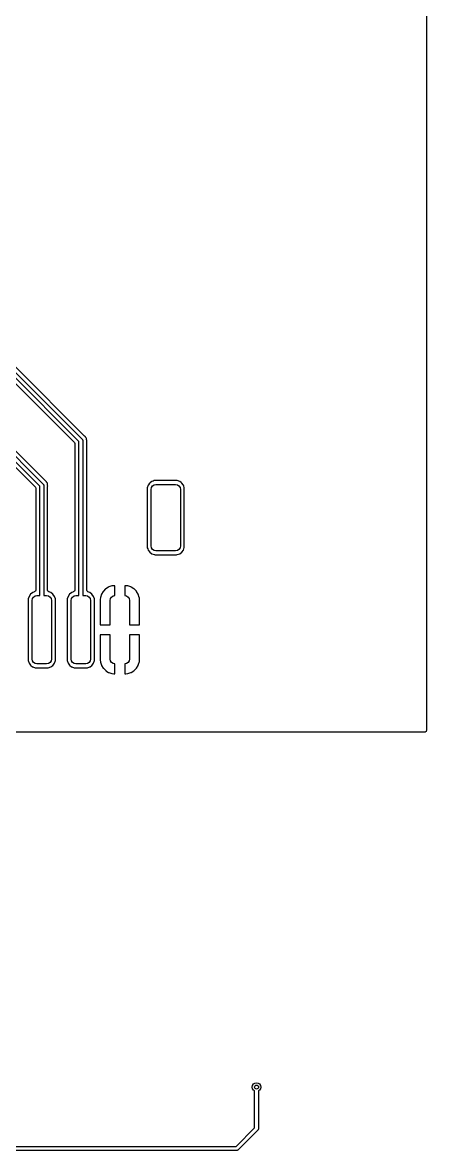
# Model space of a CAD drawing. Extents: x 97 to 313, y -173 to 213.
# Drawn here: x 230.3 to 251, y -172.9 to -115.1 of the extents above; entities that cross this region are included whole.
import ezdxf

# ---------------------------------------------------------------- set-up
doc = ezdxf.new("R2010")
doc.units = 0
doc.layers.add('BLACK', color=7, linetype='CONTINUOUS')

msp = doc.modelspace()

# ---------------------------------------------------------------- linework, layer by layer
at = {"layer": 'BLACK', "linetype": 'CONTINUOUS'}
for p, q in [((251, -84.0334), (251, -151.401)), ((229.771, -132.879), (233.371, -136.479)), ((233.493, -136.318), (229.95, -132.775)), ((226.171, -133.579), (231.371, -138.779)), ((231.493, -138.618), (226.35, -133.475)), ((229.605, -133.279), (232.971, -136.645)), ((233.2, -136.591), (229.659, -133.05)), ((226.005, -133.979), (230.971, -138.945)), ((231.2, -138.891), (226.059, -133.75)), ((233.371, -136.479), (233.374, -136.486)), ((233.374, -136.486), (233.381, -136.491)), ((233.381, -136.491), (233.388, -136.513)), ((233.503, -136.327), (233.493, -136.318)), ((233.526, -136.345), (233.503, -136.327)), ((233.531, -136.352), (233.526, -136.345)), ((233.531, -136.353), (233.531, -136.352)), ((233.546, -136.371), (233.531, -136.353)), ((233.55, -136.375), (233.546, -136.371)), ((233.554, -136.38), (233.55, -136.375)), ((233.557, -136.386), (233.554, -136.38)), ((233.565, -136.404), (233.557, -136.386)), ((233.557, -136.386), (233.557, -136.386)), ((233.571, -136.417), (233.565, -136.404)), ((233.585, -136.44), (233.571, -136.417)), ((233.587, -136.451), (233.585, -136.44)), ((233.594, -136.472), (233.587, -136.451)), ((233.595, -136.474), (233.594, -136.472)), ((233.598, -136.483), (233.595, -136.474)), ((233.595, -136.474), (233.595, -136.474)), ((233.599, -136.492), (233.598, -136.483)), ((232.971, -136.645), (232.998, -136.7)), ((232.998, -136.7), (232.999, -136.715)), ((232.999, -136.715), (232.999, -144.22)), ((233.2, -144.5), (233.2, -136.591)), ((233.388, -136.513), (233.399, -136.534)), ((233.399, -136.534), (233.398, -136.542)), ((233.398, -136.542), (233.4, -136.55)), ((233.4, -136.55), (233.4, -144.5)), ((233.599, -136.512), (233.599, -136.492)), ((233.6, -136.518), (233.599, -136.512)), ((233.6, -136.522), (233.6, -136.518)), ((233.6, -136.542), (233.6, -136.522)), ((233.601, -136.545), (233.6, -136.542)), ((233.6, -136.604), (233.601, -136.599)), ((233.6, -144.22), (233.6, -136.604)), ((233.602, -136.595), (233.601, -136.545)), ((233.601, -136.599), (233.602, -136.595)), ((231.371, -138.779), (231.374, -138.786)), ((231.374, -138.786), (231.381, -138.791)), ((231.381, -138.791), (231.388, -138.813)), ((231.503, -138.627), (231.493, -138.618)), ((231.526, -138.645), (231.503, -138.627)), ((231.531, -138.652), (231.526, -138.645)), ((231.531, -138.653), (231.531, -138.652)), ((231.546, -138.671), (231.531, -138.653)), ((231.55, -138.675), (231.546, -138.671)), ((231.554, -138.68), (231.55, -138.675)), ((231.557, -138.686), (231.554, -138.68)), ((231.565, -138.704), (231.557, -138.686)), ((231.571, -138.717), (231.565, -138.704)), ((231.585, -138.74), (231.571, -138.717)), ((231.587, -138.751), (231.585, -138.74)), ((231.594, -138.772), (231.587, -138.751)), ((231.595, -138.774), (231.594, -138.772)), ((231.598, -138.783), (231.595, -138.774)), ((231.595, -138.774), (231.595, -138.774)), ((231.599, -138.792), (231.598, -138.783)), ((231.599, -138.812), (231.599, -138.792)), ((231.599, -138.792), (231.599, -138.792)), ((236.823, -138.734), (236.758, -138.822)), ((236.828, -138.728), (236.823, -138.734)), ((236.86, -138.704), (236.828, -138.728)), ((236.931, -138.652), (236.86, -138.704)), ((236.937, -138.647), (236.931, -138.652)), ((236.931, -138.652), (236.931, -138.652)), ((237.006, -138.623), (236.937, -138.647)), ((237.059, -138.604), (237.006, -138.623)), ((237.054, -138.819), (237.15, -138.8)), ((237.065, -138.602), (237.059, -138.604)), ((237.059, -138.604), (237.059, -138.604)), ((237.096, -138.6), (237.065, -138.602)), ((237.65, -138.6), (237.096, -138.6)), ((237.15, -138.8), (238.15, -138.8)), ((238.204, -138.6), (237.65, -138.6)), ((238.15, -138.8), (238.246, -138.819)), ((238.206, -138.6), (238.204, -138.6)), ((238.229, -138.602), (238.206, -138.6)), ((238.206, -138.6), (238.206, -138.6)), ((238.235, -138.602), (238.229, -138.602)), ((238.229, -138.602), (238.229, -138.602)), ((238.363, -138.647), (238.235, -138.602)), ((238.369, -138.652), (238.363, -138.647)), ((238.44, -138.704), (238.369, -138.652)), ((238.369, -138.652), (238.369, -138.652)), ((238.472, -138.728), (238.44, -138.704)), ((238.477, -138.734), (238.472, -138.728)), ((238.542, -138.822), (238.477, -138.734)), ((230.971, -138.945), (230.998, -139)), ((230.998, -139), (230.999, -139.015)), ((230.999, -139.015), (230.999, -144.22)), ((231.2, -144.5), (231.2, -138.891)), ((231.388, -138.813), (231.399, -138.834)), ((231.399, -138.834), (231.398, -138.842)), ((231.398, -138.842), (231.4, -138.85)), ((231.4, -138.85), (231.4, -144.5)), ((231.6, -138.818), (231.599, -138.812)), ((231.6, -138.822), (231.6, -138.818)), ((231.6, -138.842), (231.6, -138.822)), ((231.601, -138.845), (231.6, -138.842)), ((231.6, -138.904), (231.601, -138.899)), ((231.6, -144.22), (231.6, -138.904)), ((231.602, -138.895), (231.601, -138.845)), ((231.601, -138.899), (231.602, -138.895)), ((236.702, -138.971), (236.7, -138.994)), ((236.7, -138.994), (236.7, -138.996)), ((236.7, -138.996), (236.7, -142.004)), ((236.747, -138.837), (236.702, -138.965)), ((236.702, -138.965), (236.702, -138.971)), ((236.702, -138.971), (236.702, -138.971)), ((236.758, -138.822), (236.747, -138.837)), ((236.9, -139.05), (236.919, -138.954)), ((236.9, -141.95), (236.9, -139.05)), ((236.919, -138.954), (236.973, -138.873)), ((236.973, -138.873), (237.054, -138.819)), ((238.246, -138.819), (238.327, -138.873)), ((238.327, -138.873), (238.381, -138.954)), ((238.381, -138.954), (238.4, -139.05)), ((238.4, -139.05), (238.4, -141.95)), ((238.553, -138.837), (238.542, -138.822)), ((238.571, -138.889), (238.553, -138.837)), ((238.596, -138.959), (238.571, -138.889)), ((238.598, -138.965), (238.596, -138.959)), ((238.596, -138.959), (238.596, -138.959)), ((238.6, -138.996), (238.598, -138.965)), ((238.6, -142.004), (238.6, -138.996)), ((236.7, -142.004), (236.702, -142.035)), ((236.702, -142.035), (236.704, -142.041)), ((236.704, -142.041), (236.704, -142.041)), ((236.704, -142.041), (236.724, -142.098)), ((236.724, -142.098), (236.747, -142.163)), ((236.747, -142.163), (236.828, -142.272)), ((236.828, -142.272), (236.937, -142.353)), ((236.919, -142.046), (236.9, -141.95)), ((236.973, -142.127), (236.919, -142.046)), ((237.054, -142.181), (236.973, -142.127)), ((237.15, -142.2), (237.054, -142.181)), ((238.15, -142.2), (237.15, -142.2)), ((238.246, -142.181), (238.15, -142.2)), ((238.327, -142.127), (238.246, -142.181)), ((238.381, -142.046), (238.327, -142.127)), ((238.363, -142.353), (238.472, -142.272)), ((238.4, -141.95), (238.381, -142.046)), ((238.472, -142.272), (238.553, -142.163)), ((238.553, -142.163), (238.598, -142.035)), ((238.598, -142.029), (238.6, -142.006)), ((238.598, -142.035), (238.598, -142.029)), ((238.6, -142.006), (238.6, -142.004)), ((238.6, -142.006), (238.6, -142.006)), ((236.937, -142.353), (237.065, -142.398)), ((237.065, -142.398), (237.071, -142.398)), ((237.071, -142.398), (237.071, -142.398)), ((237.071, -142.398), (237.094, -142.4)), ((237.094, -142.4), (237.094, -142.4)), ((237.094, -142.4), (237.096, -142.4)), ((237.096, -142.4), (237.65, -142.4)), ((237.65, -142.4), (238.204, -142.4)), ((238.204, -142.4), (238.235, -142.398)), ((238.235, -142.398), (238.241, -142.396)), ((238.241, -142.396), (238.298, -142.376)), ((238.241, -142.396), (238.241, -142.396)), ((238.298, -142.376), (238.363, -142.353)), ((234.889, -144.005), (234.732, -144.057)), ((234.899, -144.002), (234.889, -144.005)), ((234.997, -143.992), (234.899, -144.002)), ((235.002, -143.992), (234.997, -143.992)), ((235.038, -143.992), (235.002, -143.992)), ((235.042, -143.995), (235.038, -143.992)), ((235.046, -144.008), (235.042, -143.995)), ((235.046, -144.501), (235.046, -144.008)), ((235.557, -143.996), (235.554, -144)), ((235.554, -144), (235.554, -144.501)), ((235.57, -143.992), (235.557, -143.996)), ((235.598, -143.992), (235.57, -143.992)), ((235.603, -143.992), (235.598, -143.992)), ((235.699, -144.002), (235.603, -143.992)), ((235.71, -144.004), (235.699, -144.002)), ((235.867, -144.057), (235.71, -144.004)), ((230.647, -144.537), (230.602, -144.665)), ((230.728, -144.428), (230.647, -144.537)), ((230.837, -144.347), (230.728, -144.428)), ((230.819, -144.654), (230.873, -144.573)), ((230.933, -144.313), (230.837, -144.347)), ((230.873, -144.573), (230.954, -144.519)), ((230.981, -144.278), (230.933, -144.313)), ((230.954, -144.519), (231.05, -144.5)), ((230.999, -144.22), (230.981, -144.278)), ((231.05, -144.5), (231.2, -144.5)), ((231.4, -144.5), (231.55, -144.5)), ((231.55, -144.5), (231.646, -144.519)), ((231.618, -144.276), (231.6, -144.22)), ((231.667, -144.313), (231.618, -144.276)), ((231.646, -144.519), (231.727, -144.573)), ((231.763, -144.347), (231.667, -144.313)), ((231.727, -144.573), (231.781, -144.654)), ((231.872, -144.428), (231.763, -144.347)), ((231.953, -144.537), (231.872, -144.428)), ((231.998, -144.665), (231.953, -144.537)), ((232.647, -144.537), (232.602, -144.665)), ((232.728, -144.428), (232.647, -144.537)), ((232.837, -144.347), (232.728, -144.428)), ((232.819, -144.654), (232.873, -144.573)), ((232.933, -144.313), (232.837, -144.347)), ((232.873, -144.573), (232.954, -144.519)), ((232.981, -144.278), (232.933, -144.313)), ((232.954, -144.519), (233.05, -144.5)), ((232.999, -144.22), (232.981, -144.278)), ((233.05, -144.5), (233.2, -144.5)), ((233.4, -144.5), (233.55, -144.5)), ((233.55, -144.5), (233.646, -144.519)), ((233.618, -144.276), (233.6, -144.22)), ((233.667, -144.313), (233.618, -144.276)), ((233.646, -144.519), (233.727, -144.573)), ((233.763, -144.347), (233.667, -144.313)), ((233.727, -144.573), (233.781, -144.654)), ((233.872, -144.428), (233.763, -144.347)), ((233.953, -144.537), (233.872, -144.428)), ((233.998, -144.665), (233.953, -144.537)), ((234.357, -144.433), (234.304, -144.59)), ((234.361, -144.423), (234.357, -144.433)), ((234.448, -144.282), (234.361, -144.423)), ((234.455, -144.273), (234.448, -144.282)), ((234.572, -144.156), (234.455, -144.273)), ((234.581, -144.149), (234.572, -144.156)), ((234.721, -144.062), (234.581, -144.149)), ((234.732, -144.057), (234.721, -144.062)), ((234.819, -144.654), (234.873, -144.573)), ((234.873, -144.573), (234.954, -144.519)), ((234.954, -144.519), (235.046, -144.501)), ((235.554, -144.501), (235.646, -144.519)), ((235.646, -144.519), (235.727, -144.573)), ((235.727, -144.573), (235.781, -144.654)), ((235.877, -144.061), (235.867, -144.057)), ((236.018, -144.148), (235.877, -144.061)), ((236.027, -144.155), (236.018, -144.148)), ((236.144, -144.272), (236.027, -144.155)), ((236.151, -144.281), (236.144, -144.272)), ((236.238, -144.421), (236.151, -144.281)), ((236.243, -144.432), (236.238, -144.421)), ((236.295, -144.589), (236.243, -144.432)), ((230.6, -144.689), (230.599, -144.696)), ((230.599, -144.696), (230.599, -147.804)), ((230.602, -144.671), (230.6, -144.689)), ((230.602, -144.665), (230.602, -144.671)), ((230.602, -144.671), (230.602, -144.671)), ((230.8, -144.75), (230.819, -144.654)), ((230.8, -147.75), (230.8, -144.75)), ((231.781, -144.654), (231.8, -144.75)), ((231.8, -144.75), (231.8, -147.75)), ((231.998, -144.671), (231.998, -144.665)), ((232, -144.689), (231.998, -144.671)), ((231.998, -144.671), (231.998, -144.671)), ((232, -144.696), (232, -144.689)), ((232, -147.804), (232, -144.696)), ((232.6, -144.689), (232.599, -144.696)), ((232.599, -144.696), (232.599, -147.804)), ((232.602, -144.671), (232.6, -144.689)), ((232.602, -144.665), (232.602, -144.671)), ((232.602, -144.671), (232.602, -144.671)), ((232.8, -144.75), (232.819, -144.654)), ((232.8, -147.75), (232.8, -144.75)), ((233.781, -144.654), (233.8, -144.75)), ((233.8, -144.75), (233.8, -147.75)), ((233.998, -144.671), (233.998, -144.665)), ((234, -144.689), (233.998, -144.671)), ((233.998, -144.671), (233.998, -144.671)), ((234, -144.696), (234, -144.689)), ((234, -147.804), (234, -144.696)), ((234.302, -144.601), (234.292, -144.697)), ((234.292, -144.697), (234.292, -144.702)), ((234.292, -144.702), (234.292, -145.98)), ((234.304, -144.59), (234.302, -144.601)), ((234.8, -144.75), (234.819, -144.654)), ((234.8, -145.996), (234.8, -144.75)), ((235.781, -144.654), (235.8, -144.75)), ((235.8, -144.75), (235.8, -145.996)), ((236.298, -144.599), (236.295, -144.589)), ((236.308, -144.697), (236.298, -144.599)), ((236.308, -144.702), (236.308, -144.697)), ((236.308, -145.988), (236.308, -144.702)), ((234.292, -145.98), (234.296, -145.993)), ((234.296, -145.993), (234.3, -145.996)), ((234.3, -145.996), (234.8, -145.996)), ((235.8, -145.996), (236.292, -145.996)), ((236.292, -145.996), (236.305, -145.992)), ((236.305, -145.992), (236.308, -145.988)), ((234.295, -146.508), (234.292, -146.512)), ((234.292, -146.512), (234.292, -147.798)), ((234.308, -146.504), (234.295, -146.508)), ((234.8, -146.504), (234.308, -146.504)), ((234.8, -147.75), (234.8, -146.504)), ((236.3, -146.504), (235.8, -146.504)), ((235.8, -146.504), (235.8, -147.75)), ((236.304, -146.507), (236.3, -146.504)), ((236.308, -146.52), (236.304, -146.507)), ((236.308, -147.798), (236.308, -146.52)), ((230.599, -147.804), (230.6, -147.806)), ((230.6, -147.806), (230.6, -147.806)), ((230.6, -147.806), (230.6, -147.808)), ((230.6, -147.808), (230.602, -147.835)), ((230.602, -147.835), (230.647, -147.963)), ((230.647, -147.963), (230.652, -147.969)), ((230.652, -147.969), (230.652, -147.969)), ((230.652, -147.969), (230.718, -148.058)), ((230.718, -148.058), (230.728, -148.072)), ((230.819, -147.846), (230.8, -147.75)), ((230.873, -147.927), (230.819, -147.846)), ((230.954, -147.981), (230.873, -147.927)), ((231.05, -148), (230.954, -147.981)), ((231.55, -148), (231.05, -148)), ((231.646, -147.981), (231.55, -148)), ((231.727, -147.927), (231.646, -147.981)), ((231.781, -147.846), (231.727, -147.927)), ((231.8, -147.75), (231.781, -147.846)), ((231.872, -148.072), (231.882, -148.058)), ((231.882, -148.058), (231.948, -147.969)), ((231.948, -147.969), (231.953, -147.963)), ((231.948, -147.969), (231.948, -147.969)), ((231.953, -147.963), (231.998, -147.835)), ((231.998, -147.835), (232, -147.808)), ((232, -147.806), (232, -147.804)), ((232, -147.808), (232, -147.806)), ((232, -147.806), (232, -147.806)), ((232.599, -147.804), (232.6, -147.806)), ((232.6, -147.806), (232.6, -147.806)), ((232.6, -147.806), (232.6, -147.808)), ((232.6, -147.808), (232.602, -147.835)), ((232.602, -147.835), (232.647, -147.963)), ((232.647, -147.963), (232.652, -147.969)), ((232.652, -147.969), (232.652, -147.969)), ((232.652, -147.969), (232.718, -148.058)), ((232.718, -148.058), (232.728, -148.072)), ((232.819, -147.846), (232.8, -147.75)), ((232.873, -147.927), (232.819, -147.846)), ((232.954, -147.981), (232.873, -147.927)), ((233.05, -148), (232.954, -147.981)), ((233.55, -148), (233.05, -148)), ((233.646, -147.981), (233.55, -148)), ((233.727, -147.927), (233.646, -147.981)), ((233.781, -147.846), (233.727, -147.927)), ((233.8, -147.75), (233.781, -147.846)), ((233.872, -148.072), (233.882, -148.058)), ((233.882, -148.058), (233.948, -147.969)), ((233.948, -147.969), (233.953, -147.963)), ((233.948, -147.969), (233.948, -147.969)), ((233.953, -147.963), (233.998, -147.835)), ((233.998, -147.835), (234, -147.808)), ((234, -147.806), (234, -147.804)), ((234, -147.808), (234, -147.806)), ((234, -147.806), (234, -147.806)), ((234.292, -147.798), (234.292, -147.803)), ((234.292, -147.803), (234.302, -147.901)), ((234.302, -147.901), (234.305, -147.911)), ((234.305, -147.911), (234.357, -148.068)), ((234.819, -147.846), (234.8, -147.75)), ((234.873, -147.927), (234.819, -147.846)), ((234.954, -147.981), (234.873, -147.927)), ((235.046, -147.999), (234.954, -147.981)), ((235.046, -148.5), (235.046, -147.999)), ((235.646, -147.981), (235.554, -147.999)), ((235.554, -147.999), (235.554, -148.492)), ((235.727, -147.927), (235.646, -147.981)), ((235.781, -147.846), (235.727, -147.927)), ((235.8, -147.75), (235.781, -147.846)), ((236.243, -148.067), (236.296, -147.91)), ((236.296, -147.91), (236.298, -147.899)), ((236.298, -147.899), (236.308, -147.803)), ((236.308, -147.803), (236.308, -147.798)), ((230.728, -148.072), (230.734, -148.077)), ((230.734, -148.077), (230.829, -148.147)), ((230.829, -148.147), (230.837, -148.153)), ((230.837, -148.153), (230.965, -148.198)), ((230.965, -148.198), (230.971, -148.198)), ((230.971, -148.198), (230.971, -148.198)), ((230.971, -148.198), (230.994, -148.2)), ((230.994, -148.2), (230.994, -148.2)), ((230.994, -148.2), (230.996, -148.201)), ((230.996, -148.201), (231.604, -148.201)), ((231.604, -148.201), (231.606, -148.2)), ((231.606, -148.2), (231.629, -148.198)), ((231.606, -148.2), (231.606, -148.2)), ((231.629, -148.198), (231.629, -148.198)), ((231.629, -148.198), (231.635, -148.198)), ((231.635, -148.198), (231.763, -148.153)), ((231.763, -148.153), (231.771, -148.147)), ((231.771, -148.147), (231.866, -148.077)), ((231.866, -148.077), (231.872, -148.072)), ((232.728, -148.072), (232.734, -148.077)), ((232.734, -148.077), (232.829, -148.147)), ((232.829, -148.147), (232.837, -148.153)), ((232.837, -148.153), (232.965, -148.198)), ((232.965, -148.198), (232.971, -148.198)), ((232.971, -148.198), (232.971, -148.198)), ((232.971, -148.198), (232.994, -148.2)), ((232.994, -148.2), (232.994, -148.2)), ((232.994, -148.2), (232.996, -148.201)), ((232.996, -148.201), (233.604, -148.201)), ((233.604, -148.201), (233.606, -148.2)), ((233.606, -148.2), (233.629, -148.198)), ((233.606, -148.2), (233.606, -148.2)), ((233.629, -148.198), (233.629, -148.198)), ((233.629, -148.198), (233.635, -148.198)), ((233.635, -148.198), (233.763, -148.153)), ((233.763, -148.153), (233.771, -148.147)), ((233.771, -148.147), (233.866, -148.077)), ((233.866, -148.077), (233.872, -148.072)), ((234.357, -148.068), (234.362, -148.079)), ((234.362, -148.079), (234.449, -148.219)), ((234.449, -148.219), (234.456, -148.228)), ((234.456, -148.228), (234.573, -148.345)), ((234.573, -148.345), (234.582, -148.352)), ((234.582, -148.352), (234.723, -148.439)), ((234.723, -148.439), (234.733, -148.443)), ((234.733, -148.443), (234.89, -148.496)), ((234.89, -148.496), (234.901, -148.498)), ((234.901, -148.498), (234.997, -148.508)), ((234.997, -148.508), (235.002, -148.508)), ((235.002, -148.508), (235.03, -148.508)), ((235.03, -148.508), (235.043, -148.504)), ((235.043, -148.504), (235.046, -148.5)), ((235.554, -148.492), (235.558, -148.505)), ((235.558, -148.505), (235.562, -148.508)), ((235.562, -148.508), (235.598, -148.508)), ((235.598, -148.508), (235.603, -148.508)), ((235.603, -148.508), (235.701, -148.498)), ((235.701, -148.498), (235.711, -148.495)), ((235.711, -148.495), (235.868, -148.443)), ((235.868, -148.443), (235.879, -148.438)), ((235.879, -148.438), (236.019, -148.351)), ((236.019, -148.351), (236.028, -148.344)), ((236.028, -148.344), (236.145, -148.227)), ((236.145, -148.227), (236.152, -148.218)), ((236.152, -148.218), (236.239, -148.077)), ((236.239, -148.077), (236.243, -148.067)), ((250.901, -151.5), (226.664, -151.5)), ((250.932, -151.495), (250.901, -151.5)), ((250.981, -151.459), (250.932, -151.495)), ((251, -151.401), (250.981, -151.459)), ((242.075, -169.7), (242.092, -169.614)), ((242.092, -169.786), (242.075, -169.7)), ((242.092, -169.614), (242.141, -169.541)), ((242.141, -169.859), (242.092, -169.786)), ((242.141, -169.541), (242.214, -169.492)), ((242.2, -169.899), (242.141, -169.859)), ((242.2, -171.799), (242.2, -169.899)), ((242.214, -169.492), (242.3, -169.475)), ((242.3, -169.475), (242.386, -169.492)), ((242.386, -169.492), (242.459, -169.541)), ((242.459, -169.859), (242.4, -169.899)), ((242.4, -169.899), (242.4, -171.84)), ((242.459, -169.541), (242.508, -169.614)), ((242.508, -169.786), (242.459, -169.859)), ((242.508, -169.614), (242.525, -169.7)), ((242.525, -169.7), (242.508, -169.786)), ((241.249, -172.75), (242.2, -171.799)), ((242.371, -171.911), (241.361, -172.921)), ((242.374, -171.904), (242.371, -171.911)), ((242.381, -171.899), (242.374, -171.904)), ((242.388, -171.877), (242.381, -171.899)), ((242.399, -171.856), (242.388, -171.877)), ((242.4, -171.84), (242.398, -171.848)), ((242.398, -171.848), (242.399, -171.856)), ((204.841, -172.75), (241.249, -172.75)), ((241.354, -172.924), (241.349, -172.931)), ((241.361, -172.921), (241.354, -172.924)), ((241.29, -172.95), (204.8, -172.95)), ((241.298, -172.948), (241.29, -172.95)), ((241.306, -172.949), (241.298, -172.948)), ((241.327, -172.938), (241.306, -172.949)), ((241.349, -172.931), (241.327, -172.938))]:
    msp.add_line(p, q, dxfattribs=at)
at = {"layer": 'BLACK'}
msp.add_circle((242.3, -169.7), 0.1, dxfattribs=at)

doc.saveas('drawing.dxf')
